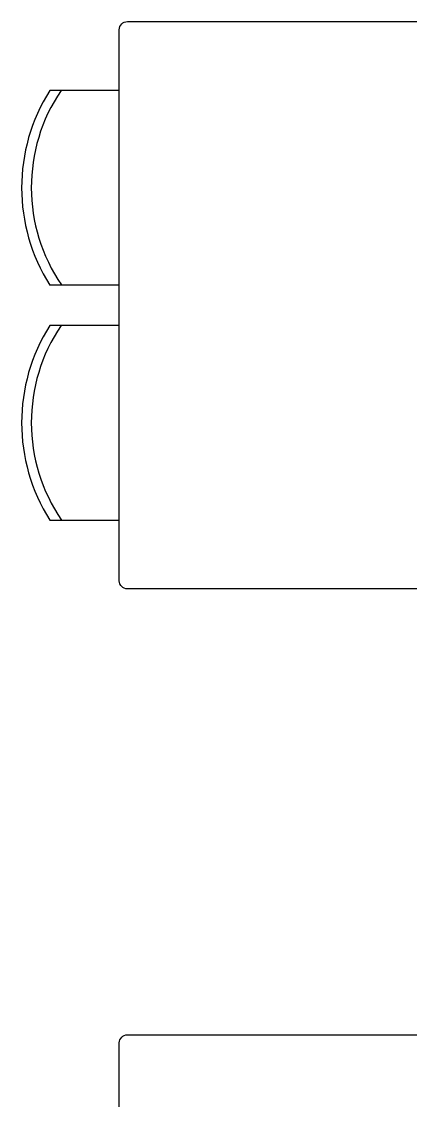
# Model space of a CAD drawing. Extents: x -29316 to 80307, y 54266 to 73016.
# Drawn here: x 22043.1 to 22139, y 55588.9 to 55855.1 of the extents above; entities that cross this region are included whole.
import ezdxf

# ---------------------------------------------------------------- set-up
doc = ezdxf.new("R2010")
doc.units = 0
doc.layers.add('TEFRIS', color=250, linetype='Continuous')

msp = doc.modelspace()

# ---------------------------------------------------------------- linework, layer by layer
at = {"layer": 'TEFRIS'}
for points in [[(22147.19, 55853.14), (22147.19, 55717.14, -0.414214), (22145.19, 55715.14), (22069.19, 55715.14, -0.414214), (22067.19, 55717.14), (22067.19, 55853.14, -0.414214), (22069.19, 55855.14), (22145.19, 55855.14, -0.414214)], [(22147.19, 55603.14), (22147.19, 55467.14, -0.414214), (22145.19, 55465.14), (22069.19, 55465.14, -0.414214), (22067.19, 55467.14), (22067.19, 55603.14, -0.414214), (22069.19, 55605.14), (22145.19, 55605.14, -0.414214)]]:
    msp.add_lwpolyline(points, format="xyb", close=True, dxfattribs=at)
for points in [[(22067.19, 55838.14), (22050.06, 55838.14)], [(22050.06, 55790.14), (22067.19, 55790.14)], [(22067.19, 55780.14), (22050.06, 55780.14)], [(22050.06, 55732.14), (22067.19, 55732.14)]]:
    msp.add_lwpolyline(points, dxfattribs=at)
for centre, radius, start, end in [((22087.91, 55814.14), 44.82, 147.6229, 212.3771), ((22088.21, 55814.23), 42.72, 145.9639, 214.3213), ((22087.91, 55756.14), 44.82, 147.6229, 212.3771), ((22088.21, 55756.23), 42.72, 145.9639, 214.3213)]:
    msp.add_arc(centre, radius, start, end, dxfattribs=at)

doc.saveas('drawing.dxf')
